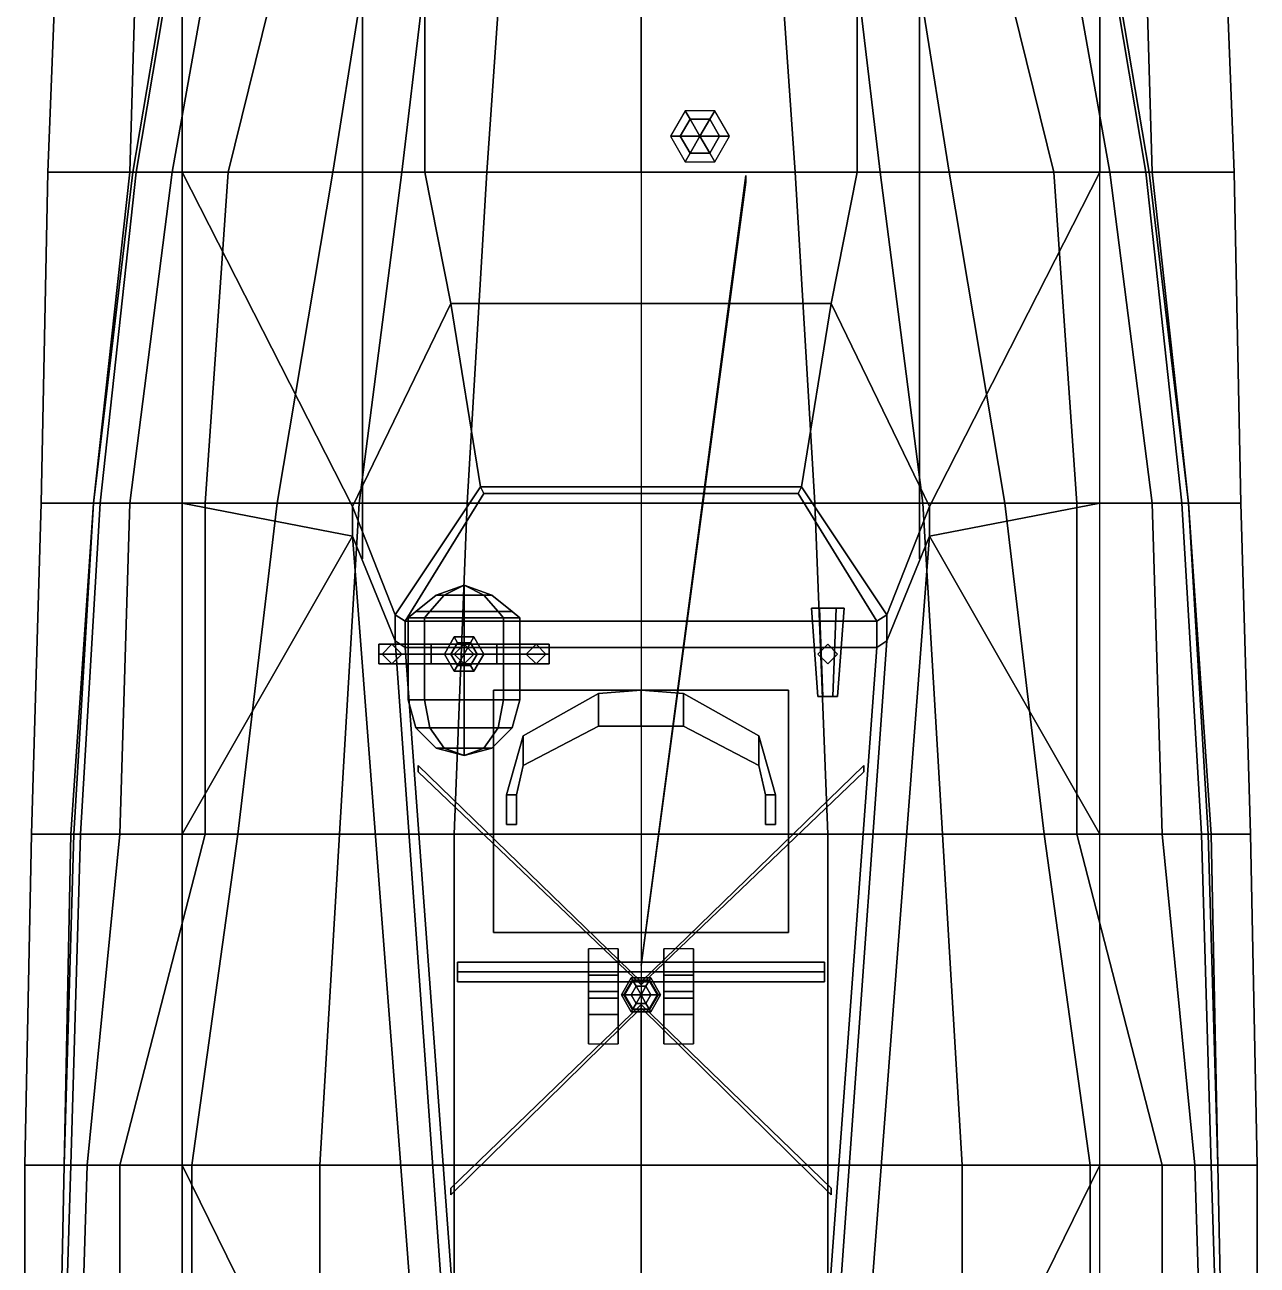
# Model space of a CAD drawing. Header units: millimetres. Extents: x -1.9 to 3, y -9.1 to 37.2.
# Drawn here: x -1.88 to 1.88, y 3.455 to 7.24 of the extents above; entities that cross this region are included whole.
import ezdxf

# ---------------------------------------------------------------- set-up
doc = ezdxf.new("R2010")
doc.units = ezdxf.units.MM
doc.layers.add('h2', color=6, linetype='Continuous')

msp = doc.modelspace()

# ---------------------------------------------------------------- linework, layer by layer
for points in [[(-0.85, 5.61, 1.76), (-0.85, 5.61, 1.74), (-0.85, 10.54, 1.74), (-0.85, 10.54, 1.76)], [(-0.85, 10.54, 1.76), (-0.85, 10.54, 1.74), (-0.85, 5.61, 1.74), (-0.85, 5.61, 1.76)], [(0.85, 10.54, 1.76), (0.85, 10.54, 1.74), (0.85, 5.61, 1.74), (0.85, 5.61, 1.76)], [(0.85, 5.61, 1.76), (0.85, 5.61, 1.74), (0.85, 10.54, 1.74), (0.85, 10.54, 1.76)], [(-1.81, 6.79, 1.47), (-1.77, 7.8, 1.47), (-1.53, 7.8, 0.73), (-1.56, 6.79, 0.06)], [(-1.4, 6.79, 1.52), (-1.4, 7.8, 1.52), (-1.77, 7.8, 1.47), (-1.81, 6.79, 1.47)], [(-1.56, 6.79, 0.06), (-1.53, 7.8, 0.73), (-1.38, 7.8, 0.06), (-1.55, 6.79)], [(-1.55, 6.79), (-1.38, 7.8, 0.06), (-1.37, 7.8, 0.03), (-1.54, 6.79, -0.03)], [(-1.54, 6.79, -0.03), (-1.37, 7.8, 0.03), (-1.25, 7.8), (-1.43, 6.79, -0.05)], [(-1.43, 6.79, -0.05), (-1.25, 7.8), (-1.01, 7.8, -0.1), (-1.26, 6.79, -0.1)], [(-0.66, 6.79, 1.57), (-0.66, 7.8, 1.57), (-1.4, 7.8, 1.52), (-1.4, 6.79, 1.52)], [(-1.26, 6.79, -0.1), (-1.01, 7.8, -0.1), (-0.78, 7.8, -0.23), (-0.94, 6.79, -0.23)], [(-0.94, 6.79, -0.23), (-0.78, 7.8, -0.23), (-0.61, 7.8, -0.34), (-0.73, 6.79, -0.34)], [(-0.73, 6.79, -0.34), (-0.61, 7.8, -0.34), (-0.4, 7.8, -0.5), (-0.47, 6.79, -0.5)], [(0, 6.79, 1.57), (0, 7.8, 1.57), (-0.66, 7.8, 1.57), (-0.66, 6.79, 1.57)], [(-0.47, 6.79, -0.5), (-0.4, 7.8, -0.5), (0, 7.8, -0.82), (0, 6.79, -0.8)], [(-0.85, 7.17, 1.52), (-0.85, 7.2, 1.52), (-0.85, 7.2, 1.74), (-0.85, 7.17, 1.74)], [(-0.85, 7.17, 1.74), (-0.85, 7.2, 1.74), (-0.85, 7.2, 1.52), (-0.85, 7.17, 1.52)], [(0.85, 7.17, 1.74), (0.85, 7.2, 1.74), (0.85, 7.2, 1.52), (0.85, 7.17, 1.52)], [(0.85, 7.17, 1.52), (0.85, 7.2, 1.52), (0.85, 7.2, 1.74), (0.85, 7.17, 1.74)], [(0.135, 6.9779, 1.57), (0.09, 6.9, 1.57), (0.12, 6.9, 1.67), (0.15, 6.952, 1.67)], [(0.225, 6.9779, 1.57), (0.135, 6.9779, 1.57), (0.15, 6.952, 1.67), (0.21, 6.952, 1.67)], [(0.27, 6.9, 1.57), (0.225, 6.9779, 1.57), (0.21, 6.952, 1.67), (0.24, 6.9, 1.67)], [(0.15, 6.952, 1.67), (0.12, 6.9, 1.67), (0.18, 6.9, 1.77)], [(0.21, 6.952, 1.67), (0.15, 6.952, 1.67), (0.18, 6.9, 1.77)], [(0.24, 6.9, 1.67), (0.21, 6.952, 1.67), (0.18, 6.9, 1.77)], [(0.09, 6.9, 1.57), (0.135, 6.8221, 1.57), (0.15, 6.848, 1.67), (0.12, 6.9, 1.67)], [(0.12, 6.9, 1.67), (0.15, 6.848, 1.67), (0.18, 6.9, 1.77)], [(0.15, 6.848, 1.67), (0.21, 6.848, 1.67), (0.18, 6.9, 1.77)], [(0.21, 6.848, 1.67), (0.24, 6.9, 1.67), (0.18, 6.9, 1.77)], [(0.225, 6.8221, 1.57), (0.27, 6.9, 1.57), (0.24, 6.9, 1.67), (0.21, 6.848, 1.67)], [(0.135, 6.8221, 1.57), (0.225, 6.8221, 1.57), (0.21, 6.848, 1.67), (0.15, 6.848, 1.67)], [(-1.4, 5.78, 1.52), (-1.4, 6.79, 1.52), (-1.81, 6.79, 1.47), (-1.83, 5.78, 1.47)], [(-1.83, 5.78, 1.47), (-1.81, 6.79, 1.47), (-1.56, 6.79, 0.06), (-1.67, 5.78, 0.06)], [(-1.67, 5.78, 0.06), (-1.56, 6.79, 0.06), (-1.55, 6.79), (-1.67, 5.78)], [(-1.67, 5.78), (-1.55, 6.79), (-1.54, 6.79, -0.03), (-1.65, 5.78, -0.09)], [(-1.65, 5.78, -0.09), (-1.54, 6.79, -0.03), (-1.43, 6.79, -0.05), (-1.56, 5.78, -0.1)], [(-1.56, 5.78, -0.1), (-1.43, 6.79, -0.05), (-1.26, 6.79, -0.1), (-1.33, 5.78, -0.16)], [(-1.4, 6.79, 1.52), (-1.4, 5.78, 1.52), (-0.88, 5.68, 1.57), (-0.88, 5.77, 1.57)], [(-0.58, 6.39, 1.57), (-0.66, 6.79, 1.57), (-1.4, 6.79, 1.52), (-0.88, 5.77, 1.57)], [(-1.33, 5.78, -0.16), (-1.26, 6.79, -0.1), (-0.94, 6.79, -0.23), (-1.11, 5.78, -0.23)], [(-1.11, 5.78, -0.23), (-0.94, 6.79, -0.23), (-0.73, 6.79, -0.34), (-0.86, 5.78, -0.34)], [(-0.86, 5.78, -0.34), (-0.73, 6.79, -0.34), (-0.47, 6.79, -0.5), (-0.53, 5.78, -0.5)], [(0.58, 6.39, 1.57), (0.66, 6.79, 1.57), (-0.66, 6.79, 1.57), (-0.58, 6.39, 1.57)], [(-0.53, 5.78, -0.5), (-0.47, 6.79, -0.5), (0, 6.79, -0.8), (0, 5.78, -0.78)], [(0.32, 6.78, 1.57), (0.32, 6.76, 1.57), (0, 4.37, 5.01), (0, 4.37, 5.03)], [(0, 4.37, 5.03), (0, 4.37, 5.01), (0.32, 6.76, 1.57), (0.32, 6.78, 1.57)], [(0.88, 5.77, 1.57), (1.4, 6.79, 1.52), (0.66, 6.79, 1.57), (0.58, 6.39, 1.57)], [(0.88, 5.68, 1.57), (1.4, 5.78, 1.52), (1.4, 6.79, 1.52), (0.88, 5.77, 1.57)], [(-0.58, 6.39, 1.57), (-0.88, 5.77, 1.57), (-0.75, 5.44, 2.57), (-0.49, 5.83, 2.57)], [(0.49, 5.83, 2.57), (0.58, 6.39, 1.57), (-0.58, 6.39, 1.57), (-0.49, 5.83, 2.57)], [(0.75, 5.44, 2.57), (0.88, 5.77, 1.57), (0.58, 6.39, 1.57), (0.49, 5.83, 2.57)], [(-0.75, 5.44, 2.57), (-0.72, 5.42, 2.63), (-0.48, 5.81, 2.63), (-0.49, 5.83, 2.57)], [(-0.49, 5.83, 2.57), (-0.48, 5.81, 2.63), (0.48, 5.81, 2.63), (0.49, 5.83, 2.57)], [(0.48, 5.81, 2.63), (0.72, 5.42, 2.63), (0.75, 5.44, 2.57), (0.49, 5.83, 2.57)], [(-0.48, 5.81, 2.63), (-0.72, 5.42, 2.63), (0.72, 5.42, 2.63), (0.48, 5.81, 2.63)], [(-1.86, 4.77, 1.47), (-1.83, 5.78, 1.47), (-1.67, 5.78, 0.06), (-1.74, 4.77, 0.06)], [(-1.4, 4.77, 1.52), (-1.4, 5.78, 1.52), (-1.83, 5.78, 1.47), (-1.86, 4.77, 1.47)], [(-1.74, 4.77, 0.06), (-1.67, 5.78, 0.06), (-1.67, 5.78), (-1.73, 4.77)], [(-1.73, 4.77), (-1.67, 5.78), (-1.65, 5.78, -0.09), (-1.71, 4.77, -0.13)], [(-1.71, 4.77, -0.13), (-1.65, 5.78, -0.09), (-1.56, 5.78, -0.1), (-1.59, 4.77, -0.15)], [(-1.59, 4.77, -0.15), (-1.56, 5.78, -0.1), (-1.33, 5.78, -0.16), (-1.33, 4.77, -0.2)], [(-0.88, 5.68, 1.57), (-1.4, 5.78, 1.52), (-1.4, 4.77, 1.52), (-0.88, 5.68, 1.57)], [(-1.33, 4.77, -0.2), (-1.33, 5.78, -0.16), (-1.11, 5.78, -0.23), (-1.23, 4.77, -0.23)], [(-1.23, 4.77, -0.23), (-1.11, 5.78, -0.23), (-0.86, 5.78, -0.34), (-0.92, 4.77, -0.34)], [(-0.92, 4.77, -0.34), (-0.86, 5.78, -0.34), (-0.53, 5.78, -0.5), (-0.57, 4.77, -0.5)], [(-0.88, 5.77, 1.57), (-0.88, 5.68, 1.57), (-0.75, 5.36, 2.57), (-0.75, 5.44, 2.57)], [(-0.57, 4.77, -0.5), (-0.53, 5.78, -0.5), (0, 5.78, -0.78), (0, 4.77, -0.75)], [(0.75, 5.36, 2.57), (0.88, 5.68, 1.57), (0.88, 5.77, 1.57), (0.75, 5.44, 2.57)], [(0.88, 5.68, 1.57), (1.4, 4.77, 1.52), (1.4, 5.78, 1.52), (0.88, 5.68, 1.57)], [(-0.88, 5.68, 1.57), (-1.4, 4.77, 1.52), (-1.4, 3.76, 1.52), (-0.61, 2.15, 1.57)], [(-0.75, 5.36, 2.57), (-0.88, 5.68, 1.57), (-0.61, 2.15, 1.57), (-0.52, 2.15, 2.57)], [(0.61, 2.15, 1.57), (0.88, 5.68, 1.57), (0.75, 5.36, 2.57), (0.52, 2.15, 2.57)], [(1.4, 3.76, 1.52), (1.4, 4.77, 1.52), (0.88, 5.68, 1.57), (0.61, 2.15, 1.57)], [(-0.54, 5.53, 3.06), (-0.6001, 5.5, 2.9999), (-0.625, 5.5, 3.06), (-0.54, 5.53, 3.06)], [(-0.54, 5.53, 3.06), (-0.625, 5.5, 3.06), (-0.6001, 5.5, 3.1201), (-0.54, 5.53, 3.06)], [(-0.54, 5.53, 3.06), (-0.54, 5.5, 2.975), (-0.6001, 5.5, 2.9999), (-0.54, 5.53, 3.06)], [(-0.54, 5.53, 3.06), (-0.6001, 5.5, 3.1201), (-0.54, 5.5, 3.145), (-0.54, 5.53, 3.06)], [(-0.54, 5.53, 3.06), (-0.455, 5.5, 3.06), (-0.4799, 5.5, 2.9999), (-0.54, 5.53, 3.06)], [(-0.54, 5.53, 3.06), (-0.4799, 5.5, 2.9999), (-0.54, 5.5, 2.975), (-0.54, 5.53, 3.06)], [(-0.54, 5.53, 3.06), (-0.54, 5.5, 3.145), (-0.4799, 5.5, 3.1201), (-0.54, 5.53, 3.06)], [(-0.54, 5.53, 3.06), (-0.4799, 5.5, 3.1201), (-0.455, 5.5, 3.06), (-0.54, 5.53, 3.06)], [(-0.6001, 5.5, 2.9999), (-0.6441, 5.45, 2.9559), (-0.6872, 5.45, 3.06), (-0.625, 5.5, 3.06)], [(-0.625, 5.5, 3.06), (-0.6872, 5.45, 3.06), (-0.6441, 5.45, 3.1641), (-0.6001, 5.5, 3.1201)], [(-0.54, 5.5, 2.975), (-0.54, 5.45, 2.9128), (-0.6441, 5.45, 2.9559), (-0.6001, 5.5, 2.9999)], [(-0.6001, 5.5, 3.1201), (-0.6441, 5.45, 3.1641), (-0.54, 5.45, 3.2072), (-0.54, 5.5, 3.145)], [(-0.4799, 5.5, 2.9999), (-0.4359, 5.45, 2.9559), (-0.54, 5.45, 2.9128), (-0.54, 5.5, 2.975)], [(-0.54, 5.5, 3.145), (-0.54, 5.45, 3.2072), (-0.4359, 5.45, 3.1641), (-0.4799, 5.5, 3.1201)], [(-0.455, 5.5, 3.06), (-0.3928, 5.45, 3.06), (-0.4359, 5.45, 2.9559), (-0.4799, 5.5, 2.9999)], [(-0.4799, 5.5, 3.1201), (-0.4359, 5.45, 3.1641), (-0.3928, 5.45, 3.06), (-0.455, 5.5, 3.06)], [(0.52, 5.46, 2.75), (0.545, 5.46, 2.7067), (0.555, 5.19, 2.724), (0.54, 5.19, 2.75)], [(0.545, 5.46, 2.7933), (0.52, 5.46, 2.75), (0.54, 5.19, 2.75), (0.555, 5.19, 2.776)], [(0.62, 5.46, 2.75), (0.52, 5.46, 2.75), (0.545, 5.46, 2.7933), (0.595, 5.46, 2.7933)], [(0.595, 5.46, 2.7067), (0.545, 5.46, 2.7067), (0.52, 5.46, 2.75), (0.62, 5.46, 2.75)], [(0.545, 5.46, 2.7067), (0.595, 5.46, 2.7067), (0.585, 5.19, 2.724), (0.555, 5.19, 2.724)], [(0.595, 5.46, 2.7933), (0.545, 5.46, 2.7933), (0.555, 5.19, 2.776), (0.585, 5.19, 2.776)], [(0.595, 5.46, 2.7067), (0.62, 5.46, 2.75), (0.6, 5.19, 2.75), (0.585, 5.19, 2.724)], [(0.62, 5.46, 2.75), (0.595, 5.46, 2.7933), (0.585, 5.19, 2.776), (0.6, 5.19, 2.75)], [(-0.75, 5.36, 2.57), (-0.72, 5.34, 2.63), (-0.72, 5.42, 2.63), (-0.75, 5.44, 2.57)], [(-0.72, 5.42, 2.63), (-0.72, 5.34, 2.63), (0.72, 5.34, 2.63), (0.72, 5.42, 2.63)], [(-0.6441, 5.45, 2.9559), (-0.6602, 5.43, 2.9398), (-0.71, 5.43, 3.06), (-0.6872, 5.45, 3.06)], [(-0.6872, 5.45, 3.06), (-0.71, 5.43, 3.06), (-0.6602, 5.43, 3.1802), (-0.6441, 5.45, 3.1641)], [(-0.71, 5.18, 3.06), (-0.6602, 5.18, 3.1802), (-0.6602, 5.43, 3.1802), (-0.71, 5.43, 3.06)], [(-0.6602, 5.18, 2.9398), (-0.71, 5.18, 3.06), (-0.71, 5.43, 3.06), (-0.6602, 5.43, 2.9398)], [(-0.54, 5.45, 2.9128), (-0.54, 5.43, 2.89), (-0.6602, 5.43, 2.9398), (-0.6441, 5.45, 2.9559)], [(-0.6441, 5.45, 3.1641), (-0.6602, 5.43, 3.1802), (-0.54, 5.43, 3.23), (-0.54, 5.45, 3.2072)], [(-0.6602, 5.18, 3.1802), (-0.54, 5.18, 3.23), (-0.54, 5.43, 3.23), (-0.6602, 5.43, 3.1802)], [(-0.54, 5.18, 2.89), (-0.6602, 5.18, 2.9398), (-0.6602, 5.43, 2.9398), (-0.54, 5.43, 2.89)], [(-0.4359, 5.45, 2.9559), (-0.4198, 5.43, 2.9398), (-0.54, 5.43, 2.89), (-0.54, 5.45, 2.9128)], [(-0.54, 5.45, 3.2072), (-0.54, 5.43, 3.23), (-0.4198, 5.43, 3.1802), (-0.4359, 5.45, 3.1641)], [(-0.54, 5.18, 3.23), (-0.4198, 5.18, 3.1802), (-0.4198, 5.43, 3.1802), (-0.54, 5.43, 3.23)], [(-0.4198, 5.18, 2.9398), (-0.54, 5.18, 2.89), (-0.54, 5.43, 2.89), (-0.4198, 5.43, 2.9398)], [(-0.3928, 5.45, 3.06), (-0.37, 5.43, 3.06), (-0.4198, 5.43, 2.9398), (-0.4359, 5.45, 2.9559)], [(-0.4359, 5.45, 3.1641), (-0.4198, 5.43, 3.1802), (-0.37, 5.43, 3.06), (-0.3928, 5.45, 3.06)], [(-0.4198, 5.18, 3.1802), (-0.37, 5.18, 3.06), (-0.37, 5.43, 3.06), (-0.4198, 5.43, 3.1802)], [(-0.37, 5.18, 3.06), (-0.4198, 5.18, 2.9398), (-0.4198, 5.43, 2.9398), (-0.37, 5.43, 3.06)], [(0.72, 5.42, 2.63), (0.72, 5.34, 2.63), (0.75, 5.36, 2.57), (0.75, 5.44, 2.57)], [(-0.8, 5.32, 3.03), (-0.8, 5.35, 3.06), (-0.71, 5.35, 3.06), (-0.71, 5.32, 3.03)], [(-0.8, 5.35, 3.06), (-0.8, 5.32, 3.09), (-0.71, 5.32, 3.09), (-0.71, 5.35, 3.06)], [(-0.8, 5.35, 3.06), (-0.8, 5.32, 3.03), (-0.8, 5.29, 3.06), (-0.8, 5.32, 3.09)], [(-0.79, 5.32, 2.95), (-0.76, 5.35, 2.95), (-0.64, 5.35, 2.84), (-0.64, 5.32, 2.81)], [(-0.79, 5.32, 3.03), (-0.76, 5.35, 3.06), (-0.76, 5.35, 2.95), (-0.79, 5.32, 2.95)], [(-0.76, 5.35, 2.95), (-0.73, 5.32, 2.95), (-0.64, 5.32, 2.87), (-0.64, 5.35, 2.84)], [(-0.76, 5.35, 3.06), (-0.73, 5.32, 3.03), (-0.73, 5.32, 2.95), (-0.76, 5.35, 2.95)], [(-0.49, 2.21, 2.63), (-0.72, 5.34, 2.63), (-0.75, 5.36, 2.57), (-0.52, 2.15, 2.57)], [(0.49, 2.21, 2.63), (0.72, 5.34, 2.63), (-0.72, 5.34, 2.63), (-0.49, 2.21, 2.63)], [(-0.64, 5.32, 2.81), (-0.64, 5.35, 2.84), (-0.44, 5.35, 2.84), (-0.44, 5.32, 2.81)], [(-0.64, 5.35, 2.84), (-0.64, 5.32, 2.87), (-0.44, 5.32, 2.87), (-0.44, 5.35, 2.84)], [(-0.57, 5.372, 2.63), (-0.6, 5.32, 2.63), (-0.6, 5.32, 2.7), (-0.57, 5.372, 2.7)], [(-0.57, 5.372, 2.7), (-0.6, 5.32, 2.7), (-0.58, 5.32, 2.78), (-0.56, 5.3546, 2.78)], [(-0.56, 5.2854, 2.78), (-0.52, 5.3546, 2.78), (-0.56, 5.3546, 2.78), (-0.58, 5.32, 2.78)], [(-0.51, 5.372, 2.63), (-0.57, 5.372, 2.63), (-0.57, 5.372, 2.7), (-0.51, 5.372, 2.7)], [(-0.51, 5.372, 2.7), (-0.57, 5.372, 2.7), (-0.56, 5.3546, 2.78), (-0.52, 5.3546, 2.78)], [(-0.54, 5.35, 2.78), (-0.57, 5.32, 2.78), (-0.57, 5.32, 2.81), (-0.54, 5.35, 2.84)], [(-0.52, 5.2854, 2.78), (-0.5, 5.32, 2.78), (-0.52, 5.3546, 2.78), (-0.56, 5.2854, 2.78)], [(-0.51, 5.32, 2.78), (-0.54, 5.35, 2.78), (-0.54, 5.35, 2.84), (-0.51, 5.32, 2.81)], [(-0.48, 5.32, 2.7), (-0.51, 5.372, 2.7), (-0.52, 5.3546, 2.78), (-0.5, 5.32, 2.78)], [(-0.48, 5.32, 2.63), (-0.51, 5.372, 2.63), (-0.51, 5.372, 2.7), (-0.48, 5.32, 2.7)], [(-0.32, 5.35, 2.95), (-0.29, 5.32, 2.95), (-0.44, 5.32, 2.81), (-0.44, 5.35, 2.84)], [(-0.35, 5.32, 2.95), (-0.32, 5.35, 2.95), (-0.44, 5.35, 2.84), (-0.44, 5.32, 2.87)], [(-0.28, 5.35, 3.06), (-0.28, 5.32, 3.03), (-0.37, 5.32, 3.03), (-0.37, 5.35, 3.06)], [(-0.28, 5.32, 3.09), (-0.28, 5.35, 3.06), (-0.37, 5.35, 3.06), (-0.37, 5.32, 3.09)], [(-0.35, 5.32, 3.03), (-0.32, 5.35, 3.06), (-0.32, 5.35, 2.95), (-0.35, 5.32, 2.95)], [(-0.32, 5.35, 3.06), (-0.29, 5.32, 3.03), (-0.29, 5.32, 2.95), (-0.32, 5.35, 2.95)], [(-0.28, 5.29, 3.06), (-0.28, 5.32, 3.03), (-0.28, 5.35, 3.06), (-0.28, 5.32, 3.09)], [(0.75, 5.36, 2.57), (0.72, 5.34, 2.63), (0.49, 2.21, 2.63), (0.52, 2.15, 2.57)], [(0.57, 5.35, 2.63), (0.54, 5.32, 2.63), (0.54, 5.32, 2.75), (0.57, 5.35, 2.75)], [(0.6, 5.32, 2.63), (0.57, 5.35, 2.63), (0.57, 5.35, 2.75), (0.6, 5.32, 2.75)], [(-0.8, 5.32, 3.09), (-0.8, 5.29, 3.06), (-0.71, 5.29, 3.06), (-0.71, 5.32, 3.09)], [(-0.8, 5.29, 3.06), (-0.8, 5.32, 3.03), (-0.71, 5.32, 3.03), (-0.71, 5.29, 3.06)], [(-0.76, 5.29, 2.95), (-0.79, 5.32, 2.95), (-0.64, 5.32, 2.81), (-0.64, 5.29, 2.84)], [(-0.76, 5.29, 3.06), (-0.79, 5.32, 3.03), (-0.79, 5.32, 2.95), (-0.76, 5.29, 2.95)], [(-0.73, 5.32, 2.95), (-0.76, 5.29, 2.95), (-0.64, 5.29, 2.84), (-0.64, 5.32, 2.87)], [(-0.73, 5.32, 3.03), (-0.76, 5.29, 3.06), (-0.76, 5.29, 2.95), (-0.73, 5.32, 2.95)], [(-0.64, 5.32, 2.87), (-0.64, 5.29, 2.84), (-0.44, 5.29, 2.84), (-0.44, 5.32, 2.87)], [(-0.64, 5.29, 2.84), (-0.64, 5.32, 2.81), (-0.44, 5.32, 2.81), (-0.44, 5.29, 2.84)], [(-0.6, 5.32, 2.63), (-0.57, 5.268, 2.63), (-0.57, 5.268, 2.7), (-0.6, 5.32, 2.7)], [(-0.6, 5.32, 2.7), (-0.57, 5.268, 2.7), (-0.56, 5.2854, 2.78), (-0.58, 5.32, 2.78)], [(-0.57, 5.32, 2.78), (-0.54, 5.29, 2.78), (-0.54, 5.29, 2.84), (-0.57, 5.32, 2.81)], [(-0.54, 5.29, 2.78), (-0.51, 5.32, 2.78), (-0.51, 5.32, 2.81), (-0.54, 5.29, 2.84)], [(-0.51, 5.268, 2.7), (-0.48, 5.32, 2.7), (-0.5, 5.32, 2.78), (-0.52, 5.2854, 2.78)], [(-0.51, 5.268, 2.63), (-0.48, 5.32, 2.63), (-0.48, 5.32, 2.7), (-0.51, 5.268, 2.7)], [(-0.32, 5.29, 2.95), (-0.35, 5.32, 2.95), (-0.44, 5.32, 2.87), (-0.44, 5.29, 2.84)], [(-0.29, 5.32, 2.95), (-0.32, 5.29, 2.95), (-0.44, 5.29, 2.84), (-0.44, 5.32, 2.81)], [(-0.28, 5.29, 3.06), (-0.28, 5.32, 3.09), (-0.37, 5.32, 3.09), (-0.37, 5.29, 3.06)], [(-0.28, 5.32, 3.03), (-0.28, 5.29, 3.06), (-0.37, 5.29, 3.06), (-0.37, 5.32, 3.03)], [(-0.32, 5.29, 3.06), (-0.35, 5.32, 3.03), (-0.35, 5.32, 2.95), (-0.32, 5.29, 2.95)], [(-0.29, 5.32, 3.03), (-0.32, 5.29, 3.06), (-0.32, 5.29, 2.95), (-0.29, 5.32, 2.95)], [(0.54, 5.32, 2.63), (0.57, 5.29, 2.63), (0.57, 5.29, 2.75), (0.54, 5.32, 2.75)], [(0.57, 5.29, 2.63), (0.6, 5.32, 2.63), (0.6, 5.32, 2.75), (0.57, 5.29, 2.75)], [(-0.57, 5.268, 2.7), (-0.51, 5.268, 2.7), (-0.52, 5.2854, 2.78), (-0.56, 5.2854, 2.78)], [(-0.57, 5.268, 2.63), (-0.51, 5.268, 2.63), (-0.51, 5.268, 2.7), (-0.57, 5.268, 2.7)], [(-0.45, 5.21, 2.69), (-0.45, 5.21, 2.63), (-0.45, 4.47, 2.63), (-0.45, 4.47, 2.69)], [(0.45, 5.21, 2.69), (0.45, 5.21, 2.63), (-0.45, 5.21, 2.63), (-0.45, 5.21, 2.69)], [(0.45, 4.47, 2.69), (0.45, 5.21, 2.69), (-0.45, 5.21, 2.69), (-0.45, 4.47, 2.69)], [(-0.36, 4.98, 2.85), (-0.36, 5.07, 2.69), (-0.13, 5.2, 2.69), (-0.13, 5.1, 2.9)], [(-0.13, 5.1, 2.9), (-0.13, 5.2, 2.69), (-0.36, 5.07, 2.69), (-0.36, 4.98, 2.85)], [(-0.13, 5.1, 2.9), (-0.13, 5.2, 2.69), (0, 5.21, 2.69), (0, 5.1, 2.9)], [(0, 5.1, 2.9), (0, 5.21, 2.69), (-0.13, 5.2, 2.69), (-0.13, 5.1, 2.9)], [(0, 5.1, 2.9), (0, 5.21, 2.69), (0.13, 5.2, 2.69), (0.13, 5.1, 2.9)], [(0.13, 5.1, 2.9), (0.13, 5.2, 2.69), (0, 5.21, 2.69), (0, 5.1, 2.9)], [(0.36, 4.98, 2.85), (0.36, 5.07, 2.69), (0.13, 5.2, 2.69), (0.13, 5.1, 2.9)], [(0.13, 5.1, 2.9), (0.13, 5.2, 2.69), (0.36, 5.07, 2.69), (0.36, 4.98, 2.85)], [(0.45, 4.47, 2.63), (0.45, 5.21, 2.63), (0.45, 5.21, 2.69), (0.45, 4.47, 2.69)], [(0.585, 5.19, 2.776), (0.555, 5.19, 2.776), (0.54, 5.19, 2.75), (0.6, 5.19, 2.75)], [(0.6, 5.19, 2.75), (0.54, 5.19, 2.75), (0.555, 5.19, 2.724), (0.585, 5.19, 2.724)], [(-0.6441, 5.095, 3.1641), (-0.6602, 5.18, 3.1802), (-0.71, 5.18, 3.06), (-0.6872, 5.095, 3.06)], [(-0.6872, 5.095, 3.06), (-0.71, 5.18, 3.06), (-0.6602, 5.18, 2.9398), (-0.6441, 5.095, 2.9559)], [(-0.54, 5.095, 3.2072), (-0.54, 5.18, 3.23), (-0.6602, 5.18, 3.1802), (-0.6441, 5.095, 3.1641)], [(-0.6441, 5.095, 2.9559), (-0.6602, 5.18, 2.9398), (-0.54, 5.18, 2.89), (-0.54, 5.095, 2.9128)], [(-0.4359, 5.095, 3.1641), (-0.4198, 5.18, 3.1802), (-0.54, 5.18, 3.23), (-0.54, 5.095, 3.2072)], [(-0.54, 5.095, 2.9128), (-0.54, 5.18, 2.89), (-0.4198, 5.18, 2.9398), (-0.4359, 5.095, 2.9559)], [(-0.3928, 5.095, 3.06), (-0.37, 5.18, 3.06), (-0.4198, 5.18, 3.1802), (-0.4359, 5.095, 3.1641)], [(-0.4359, 5.095, 2.9559), (-0.4198, 5.18, 2.9398), (-0.37, 5.18, 3.06), (-0.3928, 5.095, 3.06)], [(-0.6001, 5.0328, 3.1201), (-0.6441, 5.095, 3.1641), (-0.6872, 5.095, 3.06), (-0.625, 5.0328, 3.06)], [(-0.625, 5.0328, 3.06), (-0.6872, 5.095, 3.06), (-0.6441, 5.095, 2.9559), (-0.6001, 5.0328, 2.9999)], [(-0.54, 5.0328, 3.145), (-0.54, 5.095, 3.2072), (-0.6441, 5.095, 3.1641), (-0.6001, 5.0328, 3.1201)], [(-0.6001, 5.0328, 2.9999), (-0.6441, 5.095, 2.9559), (-0.54, 5.095, 2.9128), (-0.54, 5.0328, 2.975)], [(-0.4799, 5.0328, 3.1201), (-0.4359, 5.095, 3.1641), (-0.54, 5.095, 3.2072), (-0.54, 5.0328, 3.145)], [(-0.54, 5.0328, 2.975), (-0.54, 5.095, 2.9128), (-0.4359, 5.095, 2.9559), (-0.4799, 5.0328, 2.9999)], [(-0.455, 5.0328, 3.06), (-0.3928, 5.095, 3.06), (-0.4359, 5.095, 3.1641), (-0.4799, 5.0328, 3.1201)], [(-0.4799, 5.0328, 2.9999), (-0.4359, 5.095, 2.9559), (-0.3928, 5.095, 3.06), (-0.455, 5.0328, 3.06)], [(-0.38, 4.89, 2.82), (-0.41, 4.89, 2.69), (-0.36, 5.07, 2.69), (-0.36, 4.98, 2.85)], [(-0.36, 4.98, 2.85), (-0.36, 5.07, 2.69), (-0.41, 4.89, 2.69), (-0.38, 4.89, 2.82)], [(0.36, 4.98, 2.85), (0.36, 5.07, 2.69), (0.41, 4.89, 2.69), (0.38, 4.89, 2.82)], [(0.38, 4.89, 2.82), (0.41, 4.89, 2.69), (0.36, 5.07, 2.69), (0.36, 4.98, 2.85)], [(-0.54, 5.01, 3.06), (-0.6001, 5.0328, 3.1201), (-0.625, 5.0328, 3.06), (-0.54, 5.01, 3.06)], [(-0.54, 5.01, 3.06), (-0.625, 5.0328, 3.06), (-0.6001, 5.0328, 2.9999), (-0.54, 5.01, 3.06)], [(-0.54, 5.01, 3.06), (-0.54, 5.0328, 3.145), (-0.6001, 5.0328, 3.1201), (-0.54, 5.01, 3.06)], [(-0.54, 5.01, 3.06), (-0.6001, 5.0328, 2.9999), (-0.54, 5.0328, 2.975), (-0.54, 5.01, 3.06)], [(-0.54, 5.01, 3.06), (-0.455, 5.0328, 3.06), (-0.4799, 5.0328, 3.1201), (-0.54, 5.01, 3.06)], [(-0.54, 5.01, 3.06), (-0.4799, 5.0328, 3.1201), (-0.54, 5.0328, 3.145), (-0.54, 5.01, 3.06)], [(-0.54, 5.01, 3.06), (-0.54, 5.0328, 2.975), (-0.4799, 5.0328, 2.9999), (-0.54, 5.01, 3.06)], [(-0.54, 5.01, 3.06), (-0.4799, 5.0328, 2.9999), (-0.455, 5.0328, 3.06), (-0.54, 5.01, 3.06)], [(0, 4.32, 5.59), (0, 4.31, 5.59), (-0.68, 4.96, 2.63), (-0.68, 4.98, 2.63)], [(-0.68, 4.98, 2.63), (-0.68, 4.96, 2.63), (0, 4.31, 5.59), (0, 4.32, 5.59)], [(0, 4.32, 5.59), (0, 4.31, 5.59), (0.68, 4.96, 2.63), (0.68, 4.98, 2.63)], [(0.68, 4.98, 2.63), (0.68, 4.96, 2.63), (0, 4.31, 5.59), (0, 4.32, 5.59)], [(-0.38, 4.8, 2.79), (-0.41, 4.8, 2.69), (-0.41, 4.89, 2.69), (-0.38, 4.89, 2.82)], [(-0.38, 4.89, 2.82), (-0.41, 4.89, 2.69), (-0.41, 4.8, 2.69), (-0.38, 4.8, 2.79)], [(0.38, 4.8, 2.79), (0.41, 4.8, 2.69), (0.41, 4.89, 2.69), (0.38, 4.89, 2.82)], [(0.38, 4.89, 2.82), (0.41, 4.89, 2.69), (0.41, 4.8, 2.69), (0.38, 4.8, 2.79)], [(-1.4, 3.76, 1.52), (-1.4, 4.77, 1.52), (-1.86, 4.77, 1.47), (-1.88, 3.76, 1.47)], [(-1.88, 3.76, 1.47), (-1.86, 4.77, 1.47), (-1.74, 4.77, 0.06), (-1.76, 3.76, 0.06)], [(-1.76, 3.76, 0.06), (-1.74, 4.77, 0.06), (-1.73, 4.77), (-1.76, 3.76)], [(-1.76, 3.76), (-1.73, 4.77), (-1.71, 4.77, -0.13), (-1.74, 3.76, -0.16)], [(-1.74, 3.76, -0.16), (-1.71, 4.77, -0.13), (-1.59, 4.77, -0.15), (-1.69, 3.76, -0.2)], [(-1.69, 3.76, -0.2), (-1.59, 4.77, -0.15), (-1.33, 4.77, -0.2), (-1.59, 3.76, -0.2)], [(-1.59, 3.76, -0.2), (-1.33, 4.77, -0.2), (-1.23, 4.77, -0.23), (-1.37, 3.76, -0.23)], [(-1.37, 3.76, -0.23), (-1.23, 4.77, -0.23), (-0.92, 4.77, -0.34), (-0.98, 3.76, -0.34)], [(-0.98, 3.76, -0.34), (-0.92, 4.77, -0.34), (-0.57, 4.77, -0.5), (-0.57, 3.76, -0.5)], [(-0.57, 3.76, -0.5), (-0.57, 4.77, -0.5), (0, 4.77, -0.75), (0, 3.76, -0.73)], [(-0.45, 4.47, 2.69), (-0.45, 4.47, 2.63), (0.45, 4.47, 2.63), (0.45, 4.47, 2.69)], [(-0.16, 4.34, 2.8), (-0.16, 4.42, 2.63), (-0.16, 4.13, 2.63), (-0.16, 4.22, 2.8)], [(-0.07, 4.34, 2.8), (-0.07, 4.42, 2.63), (-0.16, 4.42, 2.63), (-0.16, 4.34, 2.8)], [(-0.07, 4.13, 2.63), (-0.07, 4.42, 2.63), (-0.07, 4.34, 2.8), (-0.07, 4.22, 2.8)], [(0.07, 4.34, 2.8), (0.07, 4.42, 2.63), (0.07, 4.13, 2.63), (0.07, 4.22, 2.8)], [(0.16, 4.34, 2.8), (0.16, 4.42, 2.63), (0.07, 4.42, 2.63), (0.07, 4.34, 2.8)], [(0.16, 4.13, 2.63), (0.16, 4.42, 2.63), (0.16, 4.34, 2.8), (0.16, 4.22, 2.8)], [(-0.56, 4.38, 5.02), (-0.56, 4.35, 5.05), (0.56, 4.35, 5.05), (0.56, 4.38, 5.02)], [(-0.56, 4.35, 4.99), (-0.56, 4.38, 5.02), (0.56, 4.38, 5.02), (0.56, 4.35, 4.99)], [(-0.56, 4.38, 5.02), (-0.56, 4.35, 4.99), (-0.56, 4.32, 5.02), (-0.56, 4.35, 5.05)], [(0.56, 4.35, 5.05), (0.56, 4.32, 5.02), (0.56, 4.35, 4.99), (0.56, 4.38, 5.02)], [(-0.56, 4.35, 5.05), (-0.56, 4.32, 5.02), (0.56, 4.32, 5.02), (0.56, 4.35, 5.05)], [(-0.56, 4.32, 5.02), (-0.56, 4.35, 4.99), (0.56, 4.35, 4.99), (0.56, 4.32, 5.02)], [(-0.16, 4.34, 2.8), (-0.16, 4.34, 2.87), (-0.07, 4.34, 2.87), (-0.07, 4.34, 2.8)], [(-0.16, 4.22, 2.8), (-0.16, 4.22, 2.87), (-0.16, 4.34, 2.87), (-0.16, 4.34, 2.8)], [(-0.16, 4.22, 2.87), (-0.16, 4.27, 2.93), (-0.16, 4.29, 2.93), (-0.16, 4.34, 2.87)], [(-0.16, 4.34, 2.87), (-0.16, 4.29, 2.93), (-0.07, 4.29, 2.93), (-0.07, 4.34, 2.87)], [(-0.07, 4.34, 2.87), (-0.07, 4.22, 2.87), (-0.07, 4.22, 2.8), (-0.07, 4.34, 2.8)], [(-0.07, 4.29, 2.93), (-0.07, 4.27, 2.93), (-0.07, 4.22, 2.87), (-0.07, 4.34, 2.87)], [(-0.03, 4.332, 6.41), (-0.06, 4.28, 6.41), (-0.06, 4.28, 6.47), (-0.03, 4.332, 6.47)], [(-0.025, 4.3233, 6.34), (-0.05, 4.28, 6.34), (-0.06, 4.28, 6.41), (-0.03, 4.332, 6.41)], [(-0.026, 4.325, 6.5), (-0.03, 4.332, 6.47), (-0.06, 4.28, 6.47), (-0.052, 4.28, 6.5)], [(-0.015, 4.306, 6.522), (-0.026, 4.325, 6.5), (-0.052, 4.28, 6.5), (-0.03, 4.28, 6.522)], [(-0.025, 4.3233, 2.68), (-0.05, 4.28, 2.68), (-0.05, 4.28, 6.34), (-0.025, 4.3233, 6.34)], [(0.03, 4.332, 6.41), (-0.03, 4.332, 6.41), (-0.03, 4.332, 6.47), (0.03, 4.332, 6.47)], [(0.025, 4.3233, 6.34), (-0.025, 4.3233, 6.34), (-0.03, 4.332, 6.41), (0.03, 4.332, 6.41)], [(0.026, 4.325, 6.5), (0.03, 4.332, 6.47), (-0.03, 4.332, 6.47), (-0.026, 4.325, 6.5)], [(0.015, 4.306, 6.522), (0.026, 4.325, 6.5), (-0.026, 4.325, 6.5), (-0.015, 4.306, 6.522)], [(0.025, 4.3233, 2.68), (-0.025, 4.3233, 2.68), (-0.025, 4.3233, 6.34), (0.025, 4.3233, 6.34)], [(0.03, 4.28, 6.522), (0.052, 4.28, 6.5), (0.026, 4.325, 6.5), (0.015, 4.306, 6.522)], [(0.05, 4.28, 6.34), (0.025, 4.3233, 6.34), (0.03, 4.332, 6.41), (0.06, 4.28, 6.41)], [(0.05, 4.28, 2.68), (0.025, 4.3233, 2.68), (0.025, 4.3233, 6.34), (0.05, 4.28, 6.34)], [(0.052, 4.28, 6.5), (0.06, 4.28, 6.47), (0.03, 4.332, 6.47), (0.026, 4.325, 6.5)], [(0.06, 4.28, 6.41), (0.03, 4.332, 6.41), (0.03, 4.332, 6.47), (0.06, 4.28, 6.47)], [(0.07, 4.22, 2.87), (0.07, 4.27, 2.93), (0.07, 4.29, 2.93), (0.07, 4.34, 2.87)], [(0.07, 4.34, 2.87), (0.07, 4.29, 2.93), (0.16, 4.29, 2.93), (0.16, 4.34, 2.87)], [(0.07, 4.22, 2.8), (0.07, 4.22, 2.87), (0.07, 4.34, 2.87), (0.07, 4.34, 2.8)], [(0.07, 4.34, 2.8), (0.07, 4.34, 2.87), (0.16, 4.34, 2.87), (0.16, 4.34, 2.8)], [(0.16, 4.29, 2.93), (0.16, 4.27, 2.93), (0.16, 4.22, 2.87), (0.16, 4.34, 2.87)], [(0.16, 4.34, 2.87), (0.16, 4.22, 2.87), (0.16, 4.22, 2.8), (0.16, 4.34, 2.8)], [(-0.16, 4.29, 2.93), (-0.16, 4.27, 2.93), (-0.07, 4.27, 2.93), (-0.07, 4.29, 2.93)], [(-0.06, 4.28, 6.41), (-0.03, 4.228, 6.41), (-0.03, 4.228, 6.47), (-0.06, 4.28, 6.47)], [(-0.05, 4.28, 6.34), (-0.025, 4.2367, 6.34), (-0.03, 4.228, 6.41), (-0.06, 4.28, 6.41)], [(-0.052, 4.28, 6.5), (-0.06, 4.28, 6.47), (-0.03, 4.228, 6.47), (-0.026, 4.235, 6.5)], [(-0.03, 4.28, 6.522), (-0.052, 4.28, 6.5), (-0.026, 4.235, 6.5), (-0.015, 4.254, 6.522)], [(-0.05, 4.28, 2.68), (-0.025, 4.2367, 2.68), (-0.025, 4.2367, 6.34), (-0.05, 4.28, 6.34)], [(0, 4.28, 6.53), (-0.015, 4.306, 6.522), (-0.03, 4.28, 6.522), (0, 4.28, 6.53)], [(0, 4.28, 6.53), (-0.03, 4.28, 6.522), (-0.015, 4.254, 6.522), (0, 4.28, 6.53)], [(0, 4.28, 6.53), (0.015, 4.306, 6.522), (-0.015, 4.306, 6.522), (0, 4.28, 6.53)], [(0, 4.28, 6.53), (-0.015, 4.254, 6.522), (0.015, 4.254, 6.522), (0, 4.28, 6.53)], [(0, 4.28, 6.53), (0.03, 4.28, 6.522), (0.015, 4.306, 6.522), (0, 4.28, 6.53)], [(0, 4.28, 6.53), (0.015, 4.254, 6.522), (0.03, 4.28, 6.522), (0, 4.28, 6.53)], [(0.015, 4.254, 6.522), (0.026, 4.235, 6.5), (0.052, 4.28, 6.5), (0.03, 4.28, 6.522)], [(0.025, 4.2367, 2.68), (0.05, 4.28, 2.68), (0.05, 4.28, 6.34), (0.025, 4.2367, 6.34)], [(0.025, 4.2367, 6.34), (0.05, 4.28, 6.34), (0.06, 4.28, 6.41), (0.03, 4.228, 6.41)], [(0.026, 4.235, 6.5), (0.03, 4.228, 6.47), (0.06, 4.28, 6.47), (0.052, 4.28, 6.5)], [(0.03, 4.228, 6.41), (0.06, 4.28, 6.41), (0.06, 4.28, 6.47), (0.03, 4.228, 6.47)], [(0.07, 4.29, 2.93), (0.07, 4.27, 2.93), (0.16, 4.27, 2.93), (0.16, 4.29, 2.93)], [(-0.58, 3.67, 2.63), (-0.58, 3.69, 2.63), (0, 4.25, 5.59), (0, 4.24, 5.59)], [(0, 4.24, 5.59), (0, 4.25, 5.59), (-0.58, 3.69, 2.63), (-0.58, 3.67, 2.63)], [(-0.07, 4.22, 2.87), (-0.07, 4.27, 2.93), (-0.16, 4.27, 2.93), (-0.16, 4.22, 2.87)], [(-0.015, 4.254, 6.522), (-0.026, 4.235, 6.5), (0.026, 4.235, 6.5), (0.015, 4.254, 6.522)], [(0.58, 3.67, 2.63), (0.58, 3.69, 2.63), (0, 4.25, 5.59), (0, 4.24, 5.59)], [(0, 4.24, 5.59), (0, 4.25, 5.59), (0.58, 3.69, 2.63), (0.58, 3.67, 2.63)], [(0, -8.65, 3.45), (0, -8.65, 3.44), (0, 4.24, 4.93), (0, 4.24, 4.94)], [(0, 4.24, 4.94), (0, 4.24, 4.93), (0, -8.65, 3.44), (0, -8.65, 3.45)], [(0.16, 4.22, 2.87), (0.16, 4.27, 2.93), (0.07, 4.27, 2.93), (0.07, 4.22, 2.87)], [(-0.16, 4.22, 2.8), (-0.16, 4.13, 2.63), (-0.07, 4.13, 2.63), (-0.07, 4.22, 2.8)], [(-0.07, 4.22, 2.8), (-0.07, 4.22, 2.87), (-0.16, 4.22, 2.87), (-0.16, 4.22, 2.8)], [(-0.025, 4.2367, 6.34), (0.025, 4.2367, 6.34), (0.03, 4.228, 6.41), (-0.03, 4.228, 6.41)], [(-0.026, 4.235, 6.5), (-0.03, 4.228, 6.47), (0.03, 4.228, 6.47), (0.026, 4.235, 6.5)], [(-0.03, 4.228, 6.41), (0.03, 4.228, 6.41), (0.03, 4.228, 6.47), (-0.03, 4.228, 6.47)], [(-0.025, 4.2367, 2.68), (0.025, 4.2367, 2.68), (0.025, 4.2367, 6.34), (-0.025, 4.2367, 6.34)], [(0.16, 4.22, 2.8), (0.16, 4.22, 2.87), (0.07, 4.22, 2.87), (0.07, 4.22, 2.8)], [(0.07, 4.22, 2.8), (0.07, 4.13, 2.63), (0.16, 4.13, 2.63), (0.16, 4.22, 2.8)], [(-1.4, 2.77, 1.52), (-1.4, 3.76, 1.52), (-1.88, 3.76, 1.47), (-1.88, 2.77, 1.47)], [(-1.88, 2.77, 1.47), (-1.88, 3.76, 1.47), (-1.76, 3.76, 0.06), (-1.78, 2.77, 0.06)], [(-1.78, 2.77, 0.06), (-1.76, 3.76, 0.06), (-1.76, 3.76), (-1.78, 2.77)], [(-1.78, 2.77), (-1.76, 3.76), (-1.74, 3.76, -0.16), (-1.77, 2.77, -0.19)], [(-1.77, 2.77, -0.19), (-1.74, 3.76, -0.16), (-1.69, 3.76, -0.2), (-1.72, 2.77, -0.2)], [(-1.72, 2.77, -0.2), (-1.69, 3.76, -0.2), (-1.59, 3.76, -0.2), (-1.59, 2.77, -0.2)], [(-1.59, 2.77, -0.2), (-1.59, 3.76, -0.2), (-1.37, 3.76, -0.23), (-1.37, 2.77, -0.23)], [(-0.61, 2.15, 1.57), (-0.61, 2.15, 1.57), (-1.4, 3.76, 1.52), (-1.4, 2.77, 1.52)], [(-1.37, 2.77, -0.23), (-1.37, 3.76, -0.23), (-0.98, 3.76, -0.34), (-0.98, 2.77, -0.34)], [(-0.98, 2.77, -0.34), (-0.98, 3.76, -0.34), (-0.57, 3.76, -0.5), (-0.57, 2.77, -0.5)], [(-0.57, 2.77, -0.5), (-0.57, 3.76, -0.5), (0, 3.76, -0.73), (0, 2.77, -0.73)], [(1.4, 2.77, 1.52), (1.4, 3.76, 1.52), (0.61, 2.15, 1.57)]]:
    msp.add_3dface(points)
at = {"layer": 'h2'}
for points in [[(0.47, 6.79, -0.5), (0.4, 7.8, -0.5), (0, 7.8, -0.82), (0, 6.79, -0.8)], [(0, 6.79, 1.57), (0, 7.8, 1.57), (0.66, 7.8, 1.57), (0.66, 6.79, 1.57)], [(0.73, 6.79, -0.34), (0.61, 7.8, -0.34), (0.4, 7.8, -0.5), (0.47, 6.79, -0.5)], [(0.94, 6.79, -0.23), (0.78, 7.8, -0.23), (0.61, 7.8, -0.34), (0.73, 6.79, -0.34)], [(0.66, 6.79, 1.57), (0.66, 7.8, 1.57), (1.4, 7.8, 1.52), (1.4, 6.79, 1.52)], [(1.26, 6.79, -0.1), (1.01, 7.8, -0.1), (0.78, 7.8, -0.23), (0.94, 6.79, -0.23)], [(1.43, 6.79, -0.05), (1.25, 7.8), (1.01, 7.8, -0.1), (1.26, 6.79, -0.1)], [(1.54, 6.79, -0.03), (1.37, 7.8, 0.03), (1.25, 7.8), (1.43, 6.79, -0.05)], [(1.55, 6.79), (1.38, 7.8, 0.06), (1.37, 7.8, 0.03), (1.54, 6.79, -0.03)], [(1.56, 6.79, 0.06), (1.53, 7.8, 0.73), (1.38, 7.8, 0.06), (1.55, 6.79)], [(1.4, 6.79, 1.52), (1.4, 7.8, 1.52), (1.77, 7.8, 1.47), (1.81, 6.79, 1.47)], [(1.81, 6.79, 1.47), (1.77, 7.8, 1.47), (1.53, 7.8, 0.73), (1.56, 6.79, 0.06)], [(0.53, 5.78, -0.5), (0.47, 6.79, -0.5), (0, 6.79, -0.8), (0, 5.78, -0.78)], [(0.86, 5.78, -0.34), (0.73, 6.79, -0.34), (0.47, 6.79, -0.5), (0.53, 5.78, -0.5)], [(1.11, 5.78, -0.23), (0.94, 6.79, -0.23), (0.73, 6.79, -0.34), (0.86, 5.78, -0.34)], [(1.33, 5.78, -0.16), (1.26, 6.79, -0.1), (0.94, 6.79, -0.23), (1.11, 5.78, -0.23)], [(1.56, 5.78, -0.1), (1.43, 6.79, -0.05), (1.26, 6.79, -0.1), (1.33, 5.78, -0.16)], [(1.4, 5.78, 1.52), (1.4, 6.79, 1.52), (1.81, 6.79, 1.47), (1.83, 5.78, 1.47)], [(1.65, 5.78, -0.09), (1.54, 6.79, -0.03), (1.43, 6.79, -0.05), (1.56, 5.78, -0.1)], [(1.67, 5.78), (1.55, 6.79), (1.54, 6.79, -0.03), (1.65, 5.78, -0.09)], [(1.67, 5.78, 0.06), (1.56, 6.79, 0.06), (1.55, 6.79), (1.67, 5.78)], [(1.83, 5.78, 1.47), (1.81, 6.79, 1.47), (1.56, 6.79, 0.06), (1.67, 5.78, 0.06)], [(0.57, 4.77, -0.5), (0.53, 5.78, -0.5), (0, 5.78, -0.78), (0, 4.77, -0.75)], [(0.92, 4.77, -0.34), (0.86, 5.78, -0.34), (0.53, 5.78, -0.5), (0.57, 4.77, -0.5)], [(1.23, 4.77, -0.23), (1.11, 5.78, -0.23), (0.86, 5.78, -0.34), (0.92, 4.77, -0.34)], [(1.33, 4.77, -0.2), (1.33, 5.78, -0.16), (1.11, 5.78, -0.23), (1.23, 4.77, -0.23)], [(1.59, 4.77, -0.15), (1.56, 5.78, -0.1), (1.33, 5.78, -0.16), (1.33, 4.77, -0.2)], [(1.4, 4.77, 1.52), (1.4, 5.78, 1.52), (1.83, 5.78, 1.47), (1.86, 4.77, 1.47)], [(1.71, 4.77, -0.13), (1.65, 5.78, -0.09), (1.56, 5.78, -0.1), (1.59, 4.77, -0.15)], [(1.73, 4.77), (1.67, 5.78), (1.65, 5.78, -0.09), (1.71, 4.77, -0.13)], [(1.86, 4.77, 1.47), (1.83, 5.78, 1.47), (1.67, 5.78, 0.06), (1.74, 4.77, 0.06)], [(1.74, 4.77, 0.06), (1.67, 5.78, 0.06), (1.67, 5.78), (1.73, 4.77)], [(0.57, 3.76, -0.5), (0.57, 4.77, -0.5), (0, 4.77, -0.75), (0, 3.76, -0.73)], [(0.98, 3.76, -0.34), (0.92, 4.77, -0.34), (0.57, 4.77, -0.5), (0.57, 3.76, -0.5)], [(1.37, 3.76, -0.23), (1.23, 4.77, -0.23), (0.92, 4.77, -0.34), (0.98, 3.76, -0.34)], [(1.59, 3.76, -0.2), (1.33, 4.77, -0.2), (1.23, 4.77, -0.23), (1.37, 3.76, -0.23)], [(1.69, 3.76, -0.2), (1.59, 4.77, -0.15), (1.33, 4.77, -0.2), (1.59, 3.76, -0.2)], [(1.4, 3.76, 1.52), (1.4, 4.77, 1.52), (1.86, 4.77, 1.47), (1.88, 3.76, 1.47)], [(1.74, 3.76, -0.16), (1.71, 4.77, -0.13), (1.59, 4.77, -0.15), (1.69, 3.76, -0.2)], [(1.76, 3.76), (1.73, 4.77), (1.71, 4.77, -0.13), (1.74, 3.76, -0.16)], [(1.76, 3.76, 0.06), (1.74, 4.77, 0.06), (1.73, 4.77), (1.76, 3.76)], [(1.88, 3.76, 1.47), (1.86, 4.77, 1.47), (1.74, 4.77, 0.06), (1.76, 3.76, 0.06)], [(0.57, 2.77, -0.5), (0.57, 3.76, -0.5), (0, 3.76, -0.73), (0, 2.77, -0.73)], [(0.98, 2.77, -0.34), (0.98, 3.76, -0.34), (0.57, 3.76, -0.5), (0.57, 2.77, -0.5)], [(1.37, 2.77, -0.23), (1.37, 3.76, -0.23), (0.98, 3.76, -0.34), (0.98, 2.77, -0.34)], [(1.59, 2.77, -0.2), (1.59, 3.76, -0.2), (1.37, 3.76, -0.23), (1.37, 2.77, -0.23)], [(1.4, 2.77, 1.52), (1.4, 3.76, 1.52), (1.88, 3.76, 1.47), (1.88, 2.77, 1.47)], [(1.72, 2.77, -0.2), (1.69, 3.76, -0.2), (1.59, 3.76, -0.2), (1.59, 2.77, -0.2)], [(1.77, 2.77, -0.19), (1.74, 3.76, -0.16), (1.69, 3.76, -0.2), (1.72, 2.77, -0.2)], [(1.78, 2.77), (1.76, 3.76), (1.74, 3.76, -0.16), (1.77, 2.77, -0.19)], [(1.88, 2.77, 1.47), (1.88, 3.76, 1.47), (1.76, 3.76, 0.06), (1.78, 2.77, 0.06)], [(1.78, 2.77, 0.06), (1.76, 3.76, 0.06), (1.76, 3.76), (1.78, 2.77)]]:
    msp.add_3dface(points, dxfattribs=at)

doc.saveas('drawing.dxf')
